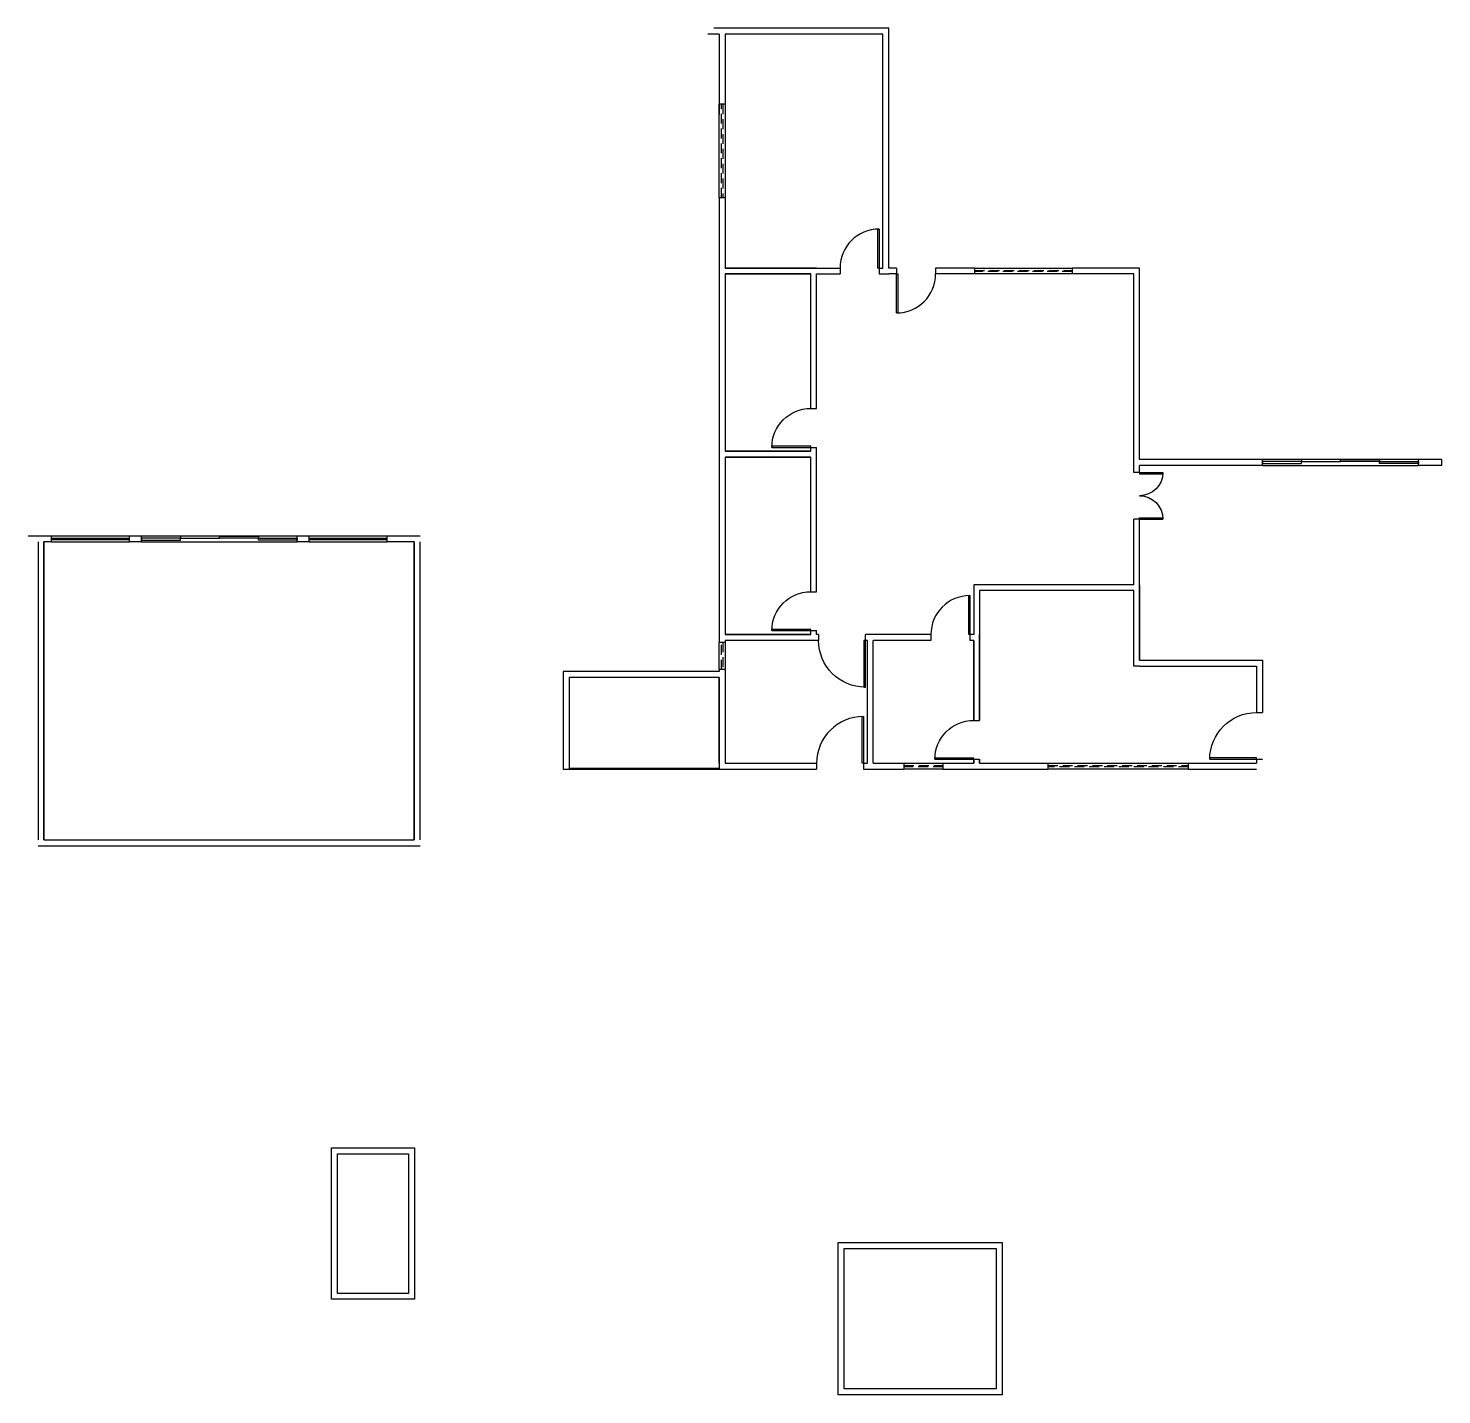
# Model space of a CAD drawing. Header units: centimetres. Extents: x 0 to 1311401, y -389375 to 85618.
# Drawn here: x 653094 to 656719, y -252555 to -249050 of the extents above; entities that cross this region are included whole.
import ezdxf

# ---------------------------------------------------------------- set-up
doc = ezdxf.new("R2010")
doc.units = ezdxf.units.CM
doc.header["$LTSCALE"] = 4
doc.linetypes.add('DASHED2', pattern=[9.525, 6.35, -3.175])
for name, color, linetype in [('0.1', 1, 'Continuous'), ('0.2', 2, 'Continuous'), ('0.4', 4, 'Continuous'), ('0.6', 6, 'Continuous'), ('02-CONT', 2, 'Continuous')]:
    doc.layers.add(name, color=color, linetype=linetype)

# ---------------------------------------------------------------- blocks, each defined once
blk = doc.blocks.new('1_00')
for p, q in [((-129.2, 59.1), (-129.2, 109.1)), ((-129.2, 109.1), (-126.2, 109.1)), ((-126.2, 59.1), (-126.2, 109.1)), ((-29.2, 109.1), (-32.2, 109.1)), ((-32.2, 59.1), (-32.2, 109.1)), ((-29.2, 59.1), (-29.2, 109.1)), ((-129.2, 59.1), (-126.2, 59.1)), ((-29.2, 59.1), (-32.2, 59.1))]:
    blk.add_line(p, q)
at = {"color": 1}
for centre, start, end in [((-129.2, 59.1), 0, 90), ((-29.2, 59.1), 90, 180)]:
    blk.add_arc(centre, 50, start, end, dxfattribs=at)
blk = doc.blocks.new('1_00e-flat-4')
at = {"color": 1}
blk.add_arc((28.4, -52.3), 100, 90, 180, dxfattribs=at)
at = {"layer": '02-CONT'}
blk.add_lwpolyline([(28.4, -52.3), (25.4, -52.3), (25.4, 47.7), (28.4, 47.7)], close=True, dxfattribs=at)

msp = doc.modelspace()

# ---------------------------------------------------------------- linework, layer by layer
at = {"layer": '0.1'}
for p, q in [((654865.946, -249485.406), (654865.946, -249245.406)), ((654880.946, -249245.406), (654880.946, -249485.406)), ((655520.946, -249665.406), (655520.946, -249680.406)), ((655520.946, -249665.406), (655770.946, -249665.406)), ((655770.946, -249665.406), (655770.946, -249680.406)), ((655770.946, -249680.406), (655520.946, -249680.406)), ((656658.946, -250156.406), (656258.946, -250156.406)), ((656258.946, -250171.406), (656658.946, -250171.406)), ((653354.189, -250352.926), (653154.189, -250352.926)), ((653784.189, -250352.926), (653384.189, -250352.926)), ((654014.189, -250352.926), (653814.189, -250352.926)), ((653154.189, -250367.926), (653354.189, -250367.926)), ((653384.189, -250367.926), (653784.189, -250367.926)), ((653814.189, -250367.926), (654014.189, -250367.926)), ((654865.946, -250695.406), (654865.946, -250625.406)), ((654880.946, -250625.406), (654880.946, -250695.406)), ((655339.946, -250935.406), (655439.946, -250935.406)), ((655708.946, -250935.406), (656068.946, -250935.406)), ((655439.946, -250950.406), (655339.946, -250950.406)), ((656068.946, -250950.406), (655708.946, -250950.406))]:
    msp.add_line(p, q, dxfattribs=at)
msp.add_lwpolyline([(655533.946, -250935.406), (655533.946, -250925.406)], dxfattribs=at)
at = {"layer": '0.2', "linetype": 'DASHED2'}
for p, q in [((654871.946, -249485.406), (654871.946, -249245.406)), ((654874.946, -249245.406), (654874.946, -249485.406)), ((655520.946, -249671.406), (655770.946, -249671.406)), ((655770.946, -249674.406), (655520.946, -249674.406)), ((654871.946, -250695.406), (654871.946, -250625.406)), ((654874.946, -250625.406), (654874.946, -250695.406)), ((655339.946, -250941.406), (655439.946, -250941.406)), ((655708.946, -250941.406), (656068.946, -250941.406)), ((655439.946, -250944.406), (655339.946, -250944.406)), ((656068.946, -250944.406), (655708.946, -250944.406))]:
    msp.add_line(p, q, dxfattribs=at)
at = {"layer": '0.2'}
for p, q in [((653354.189, -250358.926), (653154.189, -250358.926)), ((653154.189, -250361.926), (653354.189, -250361.926)), ((654014.189, -250358.926), (653814.189, -250358.926)), ((653814.189, -250361.926), (654014.189, -250361.926)), ((654480.946, -250948.406), (654865.946, -250948.406)), ((654480.946, -250950.406), (654865.946, -250950.406))]:
    msp.add_line(p, q, dxfattribs=at)
for points in [[(656258.946, -250166.406), (656358.946, -250166.406), (656358.946, -250161.406), (656258.946, -250161.406)], [(656358.946, -250161.406), (656458.946, -250161.406), (656458.946, -250156.406), (656358.946, -250156.406)], [(656558.946, -250161.406), (656458.946, -250161.406), (656458.946, -250156.406), (656558.946, -250156.406)], [(656658.946, -250166.406), (656558.946, -250166.406), (656558.946, -250161.406), (656658.946, -250161.406)], [(653384.189, -250362.926), (653484.189, -250362.926), (653484.189, -250357.926), (653384.189, -250357.926)], [(653484.189, -250357.926), (653584.189, -250357.926), (653584.189, -250352.926), (653484.189, -250352.926)], [(653684.189, -250357.926), (653584.189, -250357.926), (653584.189, -250352.926), (653684.189, -250352.926)], [(653784.189, -250362.926), (653684.189, -250362.926), (653684.189, -250357.926), (653784.189, -250357.926)]]:
    msp.add_lwpolyline(points, close=True, dxfattribs=at)
at = {"layer": '0.4'}
for points in [[(653871.776, -252310.058), (653871.776, -251922.189), (654084.58, -251922.189), (654084.58, -252310.058)], [(653886.776, -252295.058), (653886.776, -251937.189), (654069.58, -251937.189), (654069.58, -252295.058)], [(655171.521, -252555.053), (655171.521, -252164.874), (655591.491, -252164.874), (655591.491, -252555.053)], [(655186.521, -252540.053), (655186.521, -252179.874), (655576.491, -252179.874), (655576.491, -252540.053)]]:
    msp.add_lwpolyline(points, close=True, dxfattribs=at)
at = {"layer": '0.6'}
for p, q in [((654865.946, -249050.406), (654852.013, -249050.406)), ((654865.946, -249065.406), (654837.013, -249065.406)), ((654880.946, -249245.406), (654865.946, -249245.406)), ((654880.946, -249485.406), (654865.946, -249485.406)), ((655175.946, -249665.406), (655175.946, -249680.406)), ((655275.946, -249665.406), (655275.946, -249680.406)), ((655320.946, -249665.406), (655320.946, -249680.406)), ((655420.946, -249665.406), (655420.946, -249680.406)), ((655100.946, -250025.406), (655115.946, -250025.406)), ((655100.946, -250125.406), (655115.946, -250125.406)), ((656258.946, -250171.406), (656258.946, -250156.406)), ((656658.946, -250171.406), (656658.946, -250156.406)), ((656718.946, -250171.406), (656718.946, -250156.406)), ((655943.946, -250189.441), (655928.946, -250189.441)), ((655943.946, -250309.441), (655928.946, -250309.441)), ((653154.189, -250367.926), (653154.189, -250352.926)), ((653354.189, -250367.926), (653354.189, -250352.926)), ((653384.189, -250367.926), (653384.189, -250352.926)), ((653784.189, -250367.926), (653784.189, -250352.926)), ((653814.189, -250367.926), (653814.189, -250352.926)), ((654014.189, -250367.926), (654014.189, -250352.926)), ((655100.946, -250495.406), (655115.946, -250495.406)), ((655100.946, -250595.406), (655115.946, -250595.406)), ((655120.946, -250605.406), (655120.946, -250620.406)), ((655240.946, -250620.406), (655240.946, -250605.406)), ((655408.946, -250605.406), (655408.946, -250620.406)), ((655508.946, -250605.406), (655508.946, -250620.406)), ((654880.946, -250625.406), (654865.946, -250625.406)), ((655943.946, -250686.406), (655928.946, -250686.406)), ((656243.946, -250671.406), (656258.946, -250671.406)), ((654880.946, -250695.406), (654865.946, -250695.406)), ((655518.946, -250825.406), (655533.946, -250825.406)), ((656243.946, -250805.406), (656258.946, -250805.406)), ((654480.946, -250935.406), (654480.946, -250950.406)), ((654865.946, -250935.406), (654865.946, -250950.406)), ((655115.946, -250935.406), (655115.946, -250950.406)), ((655235.946, -250935.406), (655235.946, -250950.406)), ((655339.946, -250935.406), (655339.946, -250950.406)), ((655439.946, -250935.406), (655439.946, -250950.406)), ((655518.946, -250925.406), (655533.946, -250925.406)), ((655708.946, -250935.406), (655708.946, -250950.406)), ((656068.946, -250935.406), (656068.946, -250950.406)), ((656243.946, -250925.406), (656258.946, -250925.406))]:
    msp.add_line(p, q, dxfattribs=at)
for points in [[(655300.946, -249665.406), (655300.946, -249050.406), (654865.946, -249050.406)], [(654865.946, -249065.406), (654865.946, -249271.552)], [(655275.946, -249665.406), (655285.946, -249665.406), (655285.946, -249065.406), (654880.946, -249065.406), (654880.946, -249245.406)], [(654865.946, -249485.406), (654865.946, -249680.406)], [(654880.946, -249485.406), (654880.946, -249665.406), (655175.946, -249665.406)], [(654865.946, -249665.406), (654865.946, -250150.406)], [(655115.946, -249665.406), (654880.946, -249665.406)], [(655320.946, -249665.406), (655300.946, -249665.406)], [(655520.946, -249665.406), (655420.946, -249665.406)], [(655943.946, -250156.406), (655943.946, -249665.406), (655770.946, -249665.406)], [(654880.946, -249680.406), (655100.946, -249680.406)], [(655100.946, -250025.406), (655100.946, -249680.406), (654880.946, -249680.406), (654880.946, -250135.406), (655100.946, -250135.406), (655100.946, -250125.406)], [(655115.946, -249680.406), (655175.946, -249680.406)], [(655115.946, -250025.406), (655115.946, -249680.406)], [(655275.946, -249680.406), (655300.946, -249680.406)], [(655320.946, -249680.406), (655300.946, -249680.406)], [(655520.946, -249680.406), (655420.946, -249680.406)], [(655928.946, -250189.441), (655928.946, -249680.406), (655770.946, -249680.406)], [(654865.946, -250135.406), (654865.946, -250135.406), (654865.946, -250620.406)], [(655100.946, -250135.406), (654880.946, -250135.406)], [(655115.946, -250150.406), (655115.946, -250150.406), (655115.946, -250125.406)], [(655115.946, -250495.406), (655115.946, -250135.406)], [(654880.946, -250150.406), (655100.946, -250150.406)], [(655100.946, -250495.406), (655100.946, -250150.406), (654880.946, -250150.406), (654880.946, -250605.406), (655100.946, -250605.406), (655100.946, -250595.406)], [(656258.946, -250156.406), (655943.946, -250156.406)], [(655943.946, -250189.441), (655943.946, -250171.406)], [(656243.946, -250171.406), (655943.946, -250171.406)], [(656258.946, -250171.406), (656243.946, -250171.406)], [(656718.946, -250156.406), (656658.946, -250156.406)], [(656718.946, -250171.406), (656658.946, -250171.406)], [(655928.946, -250477.568), (655928.946, -250309.441)], [(655943.946, -250477.568), (655943.946, -250309.441)], [(653134.19, -250352.922), (653094.19, -250352.922)], [(653154.189, -250352.926), (653119.19, -250352.922)], [(653384.189, -250352.926), (653354.189, -250352.926)], [(653814.189, -250352.926), (653784.189, -250352.926)], [(654099.189, -250352.926), (654014.189, -250352.926)], [(653119.19, -250367.922), (653119.19, -251131.922)], [(653134.19, -251131.922), (653134.19, -250367.922)], [(653154.189, -250367.926), (653134.19, -250367.922), (653134.19, -251131.922), (654084.189, -251131.926), (654084.189, -250367.926), (654014.189, -250367.926)], [(653384.189, -250367.926), (653354.189, -250367.926)], [(653814.189, -250367.926), (653784.189, -250367.926)], [(654084.189, -250367.926), (654084.189, -251131.926)], [(654099.189, -251131.926), (654099.189, -250367.926)], [(655928.946, -250477.568), (655518.946, -250477.568), (655518.946, -250605.406)], [(655928.946, -250686.406), (655928.946, -250492.568), (655533.946, -250492.568), (655533.946, -250825.406)], [(655943.946, -250671.406), (655943.946, -250477.568)], [(655943.946, -250477.568), (655943.946, -250671.406), (656243.946, -250671.406)], [(654865.946, -250605.406), (654865.946, -250625.406)], [(655100.946, -250605.406), (654880.946, -250605.406)], [(655115.946, -250605.406), (655115.946, -250595.406)], [(655120.946, -250605.406), (655115.946, -250605.406)], [(655260.946, -250605.406), (655240.946, -250605.406)], [(655408.946, -250605.406), (655245.946, -250605.406)], [(655518.946, -250605.406), (655508.946, -250605.406)], [(655533.946, -250825.406), (655533.946, -250605.406)], [(655120.946, -250620.406), (654880.946, -250620.406), (654880.946, -250625.406)], [(655235.946, -250935.406), (655245.946, -250935.406), (655245.946, -250620.406), (655240.946, -250620.406)], [(655260.946, -250935.406), (655260.946, -250620.406)], [(655408.946, -250620.406), (655260.946, -250620.406)], [(655518.946, -250825.406), (655518.946, -250620.406), (655508.946, -250620.406)], [(655518.946, -250620.406), (655518.946, -250825.406)], [(655943.946, -250686.406), (656243.946, -250686.406)], [(656243.946, -250686.406), (656243.946, -250805.406)], [(656258.946, -250671.406), (656258.946, -250805.406)], [(654865.946, -250700.406), (654465.946, -250700.406), (654465.946, -250950.406), (654480.946, -250950.406)], [(654865.946, -250935.406), (654865.946, -250715.406), (654480.946, -250715.406), (654480.946, -250935.406)], [(654865.946, -250695.406), (654865.946, -250700.406)], [(654865.946, -250715.406), (654865.946, -250935.406)], [(654880.946, -250695.406), (654880.946, -250700.406)], [(654880.946, -250700.406), (654880.946, -250935.406), (655115.946, -250935.406)], [(655260.946, -250935.406), (655339.946, -250935.406)], [(655439.946, -250935.406), (655518.946, -250935.406), (655518.946, -250925.406)], [(655518.946, -250925.406), (655518.946, -250935.406)], [(655533.946, -250925.406), (655533.946, -250935.406)], [(655533.946, -250935.406), (655708.946, -250935.406)], [(656068.946, -250935.406), (656243.946, -250935.406)], [(656243.946, -250925.406), (656243.946, -250935.406)], [(654865.946, -250950.406), (655115.946, -250950.406)], [(654865.946, -250950.406), (654880.946, -250950.406)], [(655235.946, -250950.406), (655260.946, -250950.406)], [(655245.946, -250950.406), (655339.946, -250950.406)], [(655439.946, -250950.406), (655533.946, -250950.406)], [(655518.946, -250950.406), (655708.946, -250950.406)], [(656068.946, -250950.406), (656243.946, -250950.406)], [(653119.19, -251146.922), (654099.189, -251146.926)]]:
    msp.add_lwpolyline(points, dxfattribs=at)

# ---------------------------------------------------------------- block references
at = {"layer": '0.2', "xscale": -1.200000000004989, "yscale": 1.200000000004989, "zscale": 1.200000000004989, "rotation": 270}
msp.add_blockref('1_00', (655873.084, -250154.433), dxfattribs=at)
at = {"layer": '0.6'}
for p in [(655247.541, -249613.153), (655480.541, -250553.153)]:
    msp.add_blockref('1_00e-flat-4', p, dxfattribs=at)
at = {"layer": '0.6', "rotation": 180}
msp.add_blockref('1_00e-flat-4', (655349.352, -249732.659), dxfattribs=at)
at = {"layer": '0.6', "xscale": -1, "rotation": 90}
for p in [(655048.694, -250097.001), (655048.694, -250567.001), (655466.694, -250897.001)]:
    msp.add_blockref('1_00e-flat-4', p, dxfattribs=at)
at = {"layer": '0.6', "xscale": -1.199865022776979, "yscale": 1.199865022776979, "zscale": 1.199865022776979}
for p, rotation in [((655206.85, -250683.102), 180), ((656181.25, -250891.31), 90)]:
    msp.add_blockref('1_00e-flat-4', p, dxfattribs=dict(at, rotation=rotation))
at = {"layer": '0.6', "xscale": 1.199865022776979, "yscale": 1.199865022776979, "zscale": 1.199865022776979}
msp.add_blockref('1_00e-flat-4', (655201.85, -250872.709), dxfattribs=at)

doc.saveas('drawing.dxf')
